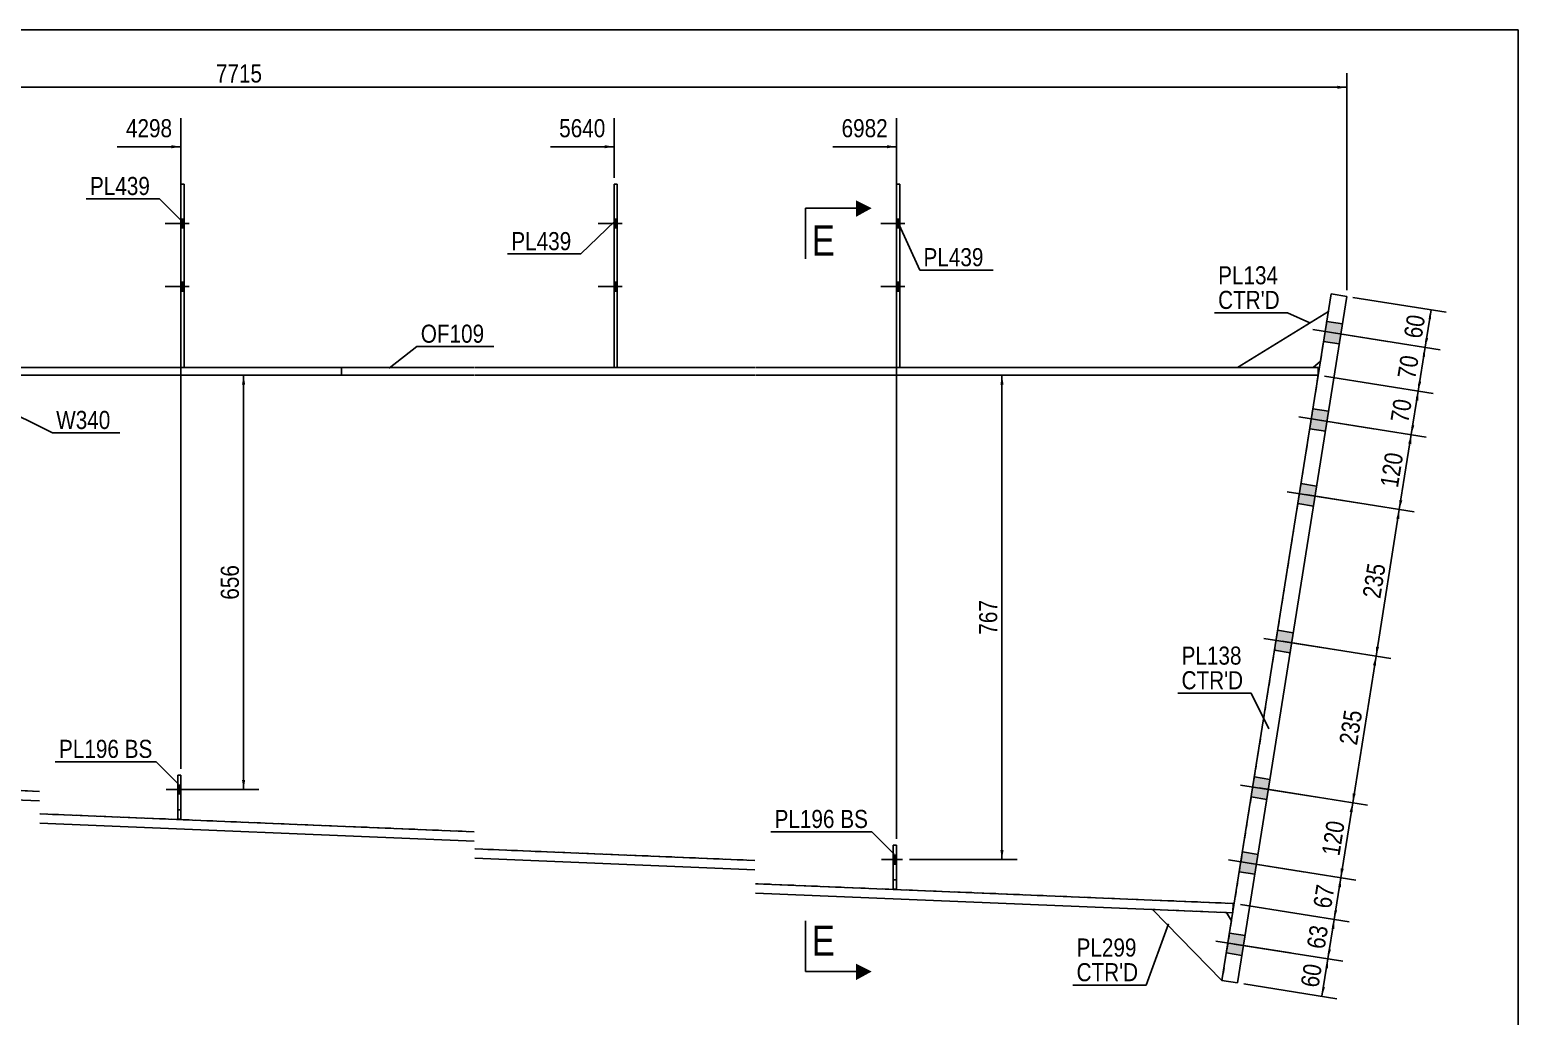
# Model space of a CAD drawing. Header units: millimetres. Extents: x -27 to 376, y -190 to 87.
# Drawn here: x 140.2 to 375.9, y -69 to 87.1 of the extents above; entities that cross this region are included whole.
import ezdxf

# ---------------------------------------------------------------- set-up
doc = ezdxf.new("R2010")
doc.units = ezdxf.units.MM
doc.linetypes.add('DXK_LINE_DOT1', pattern=[1.8814, 0.9407, -0.9407])
doc.linetypes.add('DXK_LINE_DOT2', pattern=[3.9198, 1.9599, -1.9599])
doc.styles.add('Arial Narrow', font='ARIALN.TTF', dxfattribs={"height": 0.2})

# ---------------------------------------------------------------- blocks, each defined once
blk = doc.blocks.new('Unknown-623699806-1210')
at = {"color": 5, "linetype": 'Continuous'}
for p, q in [((375.85, 87.15), (-24.15, 87.15)), ((375.85, -189.85), (375.85, 87.15))]:
    blk.add_line(p, q, dxfattribs=at)
blk = doc.blocks.new('Part-623699806-2034 - 1712')
at = {"color": 7, "linetype": 'DXK_LINE_DOT1'}
for p, q in [((276.92, -48.87), (276.92, -41.87)), ((276.92, -41.87), (277.42, -41.87)), ((277.42, -48.87), (277.42, -41.87)), ((277.42, -48.87), (276.92, -48.87))]:
    blk.add_line(p, q, dxfattribs=at)
blk = doc.blocks.new('Bolt-623699806-1721 - 1712')
at = {"color": 3, "linetype": 'DXK_LINE_DOT2'}
for p, q in [((164.15, -32.39), (163.65, -32.39)), ((165.1, -33.09), (161.8, -33.09)), ((164.15, -33.79), (163.65, -33.79))]:
    blk.add_line(p, q, dxfattribs=at)
blk = doc.blocks.new('Part-623699806-1744 - 1712')
at = {"color": 2, "linetype": 'Continuous'}
for p, q in [((163.65, -37.79), (163.65, -30.79)), ((163.65, -30.79), (164.15, -30.79)), ((164.15, -30.79), (164.15, -37.79)), ((164.15, -37.79), (163.65, -37.79))]:
    blk.add_line(p, q, dxfattribs=at)
at = {"color": 7, "linetype": 'DXK_LINE_DOT1'}
blk.add_line((163.65, -36.29), (164.15, -36.29), dxfattribs=at)
blk = doc.blocks.new('Bolt-623699806-1720 - 1712')
at = {"linetype": 'Continuous'}
blk.add_hatch(color=3, dxfattribs=at).paths.add_polyline_path([(164.15, -33.79), (164.15, -32.39), (163.65, -32.39), (163.65, -33.79)])
at = {"color": 3, "linetype": 'Continuous'}
for p, q in [((164.15, -32.39), (163.65, -32.39)), ((165.1, -33.09), (161.8, -33.09)), ((164.15, -33.79), (163.65, -33.79))]:
    blk.add_line(p, q, dxfattribs=at)
blk = doc.blocks.new('Bolt-623699806-1722 - 1712')
at = {"linetype": 'Continuous'}
for points in [[(164.67, 55.8), (164.67, 57.2), (164.17, 57.2), (164.17, 55.8)], [(164.67, 55.8), (164.67, 57.2), (164.17, 57.2), (164.17, 55.8)], [(164.67, 45.8), (164.67, 47.2), (164.17, 47.2), (164.17, 45.8)], [(164.67, 45.8), (164.67, 47.2), (164.17, 47.2), (164.17, 45.8)]]:
    blk.add_hatch(color=3, dxfattribs=at).paths.add_polyline_path(points)
at = {"color": 3, "linetype": 'Continuous'}
for p, q in [((164.67, 57.2), (164.17, 57.2)), ((164.67, 57.2), (164.17, 57.2)), ((165.47, 56.5), (161.67, 56.5)), ((165.47, 56.5), (161.67, 56.5)), ((164.67, 55.8), (164.17, 55.8)), ((164.67, 55.8), (164.17, 55.8)), ((164.67, 47.2), (164.17, 47.2)), ((164.67, 47.2), (164.17, 47.2)), ((165.47, 46.5), (161.67, 46.5)), ((165.47, 46.5), (161.67, 46.5)), ((164.67, 45.8), (164.17, 45.8)), ((164.67, 45.8), (164.17, 45.8))]:
    blk.add_line(p, q, dxfattribs=at)
blk = doc.blocks.new('Part-623699806-2029 - 1712')
at = {"color": 2, "linetype": 'Continuous'}
for p, q in [((276.92, -48.87), (276.92, -41.87)), ((276.92, -41.87), (277.42, -41.87)), ((277.42, -41.87), (277.42, -48.87)), ((277.42, -48.87), (276.92, -48.87))]:
    blk.add_line(p, q, dxfattribs=at)
at = {"color": 7, "linetype": 'DXK_LINE_DOT1'}
blk.add_line((276.92, -47.37), (277.42, -47.37), dxfattribs=at)
blk = doc.blocks.new('Part-623699806-1766 - 1712')
at = {"color": 7, "linetype": 'DXK_LINE_DOT1'}
for p, q in [((163.65, -37.79), (163.65, -30.79)), ((163.65, -30.79), (164.15, -30.79)), ((164.15, -37.79), (164.15, -30.79)), ((164.15, -37.79), (163.65, -37.79))]:
    blk.add_line(p, q, dxfattribs=at)
blk = doc.blocks.new('Part-623699806-1771 - 1712')
at = {"color": 2, "linetype": 'Continuous'}
for p, q in [((164.67, 62.7), (164.17, 62.7)), ((164.17, 62.7), (164.17, 33.7)), ((164.67, 33.7), (164.67, 62.7))]:
    blk.add_line(p, q, dxfattribs=at)
at = {"color": 7, "linetype": 'DXK_LINE_DOT1'}
blk.add_line((164.17, 33.7), (164.67, 33.7), dxfattribs=at)
blk = doc.blocks.new('Part-623699806-1776 - 1712')
at = {"color": 2, "linetype": 'Continuous'}
for p, q in [((49.52, 33.7), (0, 33.7)), ((94.22, 33.7), (49.62, 33.7)), ((141.75, 33.7), (94.32, 33.7)), ((189.57, 33.7), (141.85, 33.7)), ((189.57, 32.5), (189.57, 33.7)), ((0, 32.5), (49.52, 32.5)), ((49.62, 32.5), (94.22, 32.5)), ((94.32, 32.5), (141.75, 32.5)), ((141.85, 32.5), (189.57, 32.5))]:
    blk.add_line(p, q, dxfattribs=at)
at = {"color": 7, "linetype": 'DXK_LINE_DOT1'}
blk.add_line((0, 33.7), (0, 32.5), dxfattribs=at)
blk = doc.blocks.new('Part-623699806-1798 - 1712')
at = {"color": 2, "linetype": 'Continuous'}
for p, q in [((210.57, 33.7), (189.57, 33.7)), ((189.57, 33.7), (189.57, 32.5)), ((255.02, 33.7), (210.67, 33.7)), ((344.2, 33.7), (255.12, 33.7)), ((344.2, 32.5), (344.2, 33.7)), ((189.57, 32.5), (210.57, 32.5)), ((210.67, 32.5), (255.02, 32.5)), ((255.12, 32.5), (344.2, 32.5))]:
    blk.add_line(p, q, dxfattribs=at)
blk = doc.blocks.new('Part-623699806-1803 - 1712')
at = {"color": 2, "linetype": 'Continuous'}
for p, q in [((120.75, -32.5), (120.75, 32.5)), ((330.9, -51.12), (330.73, -51.11))]:
    blk.add_line(p, q, dxfattribs=at)
at = {"color": 7, "linetype": 'DXK_LINE_DOT1'}
for p, q in [((120.75, 32.5), (141.75, 32.5)), ((141.85, 32.5), (210.57, 32.5)), ((210.67, 32.5), (255.02, 32.5)), ((255.12, 32.5), (344.2, 32.5)), ((344.2, 32.5), (330.9, -51.12)), ((141.75, -33.37), (120.75, -32.5)), ((210.57, -39.76), (141.85, -36.93)), ((255.02, -44.3), (210.67, -42.47)), ((330.73, -51.11), (255.12, -47.99))]:
    blk.add_line(p, q, dxfattribs=at)
blk = doc.blocks.new('Part-623699806-1861 - 1712')
at = {"color": 2, "linetype": 'Continuous'}
for p, q in [((328.96, -63.3), (346.24, 45.34)), ((348.71, 44.95), (331.43, -63.69)), ((346.24, 45.34), (348.71, 44.95)), ((331.43, -63.69), (328.96, -63.3))]:
    blk.add_line(p, q, dxfattribs=at)
blk = doc.blocks.new('Part-623699806-1890 - 1712')
at = {"color": 2, "linetype": 'Continuous'}
for p, q in [((345.8, 42.59), (331.39, 33.7)), ((343.39, 33.7), (344.54, 34.69))]:
    blk.add_line(p, q, dxfattribs=at)
at = {"color": 7, "linetype": 'DXK_LINE_DOT1'}
for p, q in [((344.54, 34.69), (345.8, 42.59)), ((331.39, 33.7), (343.39, 33.7))]:
    blk.add_line(p, q, dxfattribs=at)
blk = doc.blocks.new('Part-623699806-1910 - 1712')
at = {"color": 2, "linetype": 'Continuous'}
for p, q in [((233.22, 62.7), (232.72, 62.7)), ((232.72, 62.7), (232.72, 33.7)), ((233.22, 33.7), (233.22, 62.7))]:
    blk.add_line(p, q, dxfattribs=at)
at = {"color": 7, "linetype": 'DXK_LINE_DOT1'}
blk.add_line((232.72, 33.7), (233.22, 33.7), dxfattribs=at)
blk = doc.blocks.new('Bolt-623699806-1938 - 1712')
at = {"linetype": 'Continuous'}
blk.add_hatch(color=3, dxfattribs=at).paths.add_polyline_path([(277.42, -44.87), (277.42, -43.47), (276.92, -43.47), (276.92, -44.87)])
at = {"color": 3, "linetype": 'Continuous'}
for p, q in [((278.37, -44.17), (275.07, -44.17)), ((277.42, -43.47), (276.92, -43.47)), ((277.42, -44.87), (276.92, -44.87))]:
    blk.add_line(p, q, dxfattribs=at)
blk = doc.blocks.new('Bolt-623699806-1939 - 1712')
at = {"color": 3, "linetype": 'DXK_LINE_DOT2'}
for p, q in [((278.37, -44.17), (275.07, -44.17)), ((277.42, -43.47), (276.92, -43.47)), ((277.42, -44.87), (276.92, -44.87))]:
    blk.add_line(p, q, dxfattribs=at)
blk = doc.blocks.new('Bolt-623699806-1940 - 1712')
at = {"linetype": 'Continuous'}
for points in [[(277.95, 55.8), (277.95, 57.2), (277.45, 57.2), (277.45, 55.8)], [(277.95, 55.8), (277.95, 57.2), (277.45, 57.2), (277.45, 55.8)], [(277.95, 45.8), (277.95, 47.2), (277.45, 47.2), (277.45, 45.8)], [(277.95, 45.8), (277.95, 47.2), (277.45, 47.2), (277.45, 45.8)]]:
    blk.add_hatch(color=3, dxfattribs=at).paths.add_polyline_path(points)
at = {"color": 3, "linetype": 'Continuous'}
for p, q in [((277.95, 57.2), (277.45, 57.2)), ((277.95, 57.2), (277.45, 57.2)), ((278.75, 56.5), (274.95, 56.5)), ((278.75, 56.5), (274.95, 56.5)), ((277.95, 55.8), (277.45, 55.8)), ((277.95, 55.8), (277.45, 55.8)), ((277.95, 47.2), (277.45, 47.2)), ((277.95, 47.2), (277.45, 47.2)), ((278.75, 46.5), (274.95, 46.5)), ((278.75, 46.5), (274.95, 46.5)), ((277.95, 45.8), (277.45, 45.8)), ((277.95, 45.8), (277.45, 45.8))]:
    blk.add_line(p, q, dxfattribs=at)
blk = doc.blocks.new('Bolt-623699806-1942 - 1712')
at = {"linetype": 'Continuous'}
for points in [[(233.22, 55.8), (233.22, 57.2), (232.72, 57.2), (232.72, 55.8)], [(233.22, 55.8), (233.22, 57.2), (232.72, 57.2), (232.72, 55.8)], [(233.22, 45.8), (233.22, 47.2), (232.72, 47.2), (232.72, 45.8)], [(233.22, 45.8), (233.22, 47.2), (232.72, 47.2), (232.72, 45.8)]]:
    blk.add_hatch(color=3, dxfattribs=at).paths.add_polyline_path(points)
at = {"color": 3, "linetype": 'Continuous'}
for p, q in [((233.22, 57.2), (232.72, 57.2)), ((233.22, 57.2), (232.72, 57.2)), ((234.02, 56.5), (230.22, 56.5)), ((234.02, 56.5), (230.22, 56.5)), ((233.22, 55.8), (232.72, 55.8)), ((233.22, 55.8), (232.72, 55.8)), ((233.22, 47.2), (232.72, 47.2)), ((233.22, 47.2), (232.72, 47.2)), ((234.02, 46.5), (230.22, 46.5)), ((234.02, 46.5), (230.22, 46.5)), ((233.22, 45.8), (232.72, 45.8)), ((233.22, 45.8), (232.72, 45.8))]:
    blk.add_line(p, q, dxfattribs=at)
blk = doc.blocks.new('Bolt-623699806-1946 - 1712')
at = {"linetype": 'Continuous'}
for points in [[(345.55, 40.99), (345.04, 37.83), (347.51, 37.44), (348.02, 40.6)], [(345.55, 40.99), (345.04, 37.83), (347.51, 37.44), (348.02, 40.6)], [(343.35, 27.17), (342.85, 24.01), (345.32, 23.61), (345.82, 26.77)], [(343.35, 27.17), (342.85, 24.01), (345.32, 23.61), (345.82, 26.77)], [(341.46, 15.32), (340.96, 12.16), (343.43, 11.76), (343.93, 14.92)], [(341.46, 15.32), (340.96, 12.16), (343.43, 11.76), (343.93, 14.92)], [(337.77, -7.89), (337.27, -11.05), (339.74, -11.45), (340.24, -8.29)], [(337.77, -7.89), (337.27, -11.05), (339.74, -11.45), (340.24, -8.29)], [(334.08, -31.1), (333.58, -34.26), (336.05, -34.65), (336.55, -31.49)], [(334.08, -31.1), (333.58, -34.26), (336.05, -34.65), (336.55, -31.49)], [(332.2, -42.95), (331.7, -46.11), (334.17, -46.5), (334.67, -43.34)], [(332.2, -42.95), (331.7, -46.11), (334.17, -46.5), (334.67, -43.34)], [(330.16, -55.79), (329.65, -58.95), (332.12, -59.34), (332.63, -56.18)], [(330.16, -55.79), (329.65, -58.95), (332.12, -59.34), (332.63, -56.18)]]:
    blk.add_hatch(color=3, dxfattribs=at).paths.add_polyline_path(points)
at = {"color": 3, "linetype": 'Continuous'}
for p, q in [((345.55, 40.99), (348.02, 40.6)), ((345.55, 40.99), (348.02, 40.6)), ((343.35, 39.72), (355.17, 37.84)), ((343.35, 39.72), (355.17, 37.84)), ((345.04, 37.83), (347.51, 37.44)), ((345.04, 37.83), (347.51, 37.44)), ((343.35, 27.17), (345.82, 26.77)), ((343.35, 27.17), (345.82, 26.77)), ((341.15, 25.9), (352.97, 24.02)), ((341.15, 25.9), (352.97, 24.02)), ((342.85, 24.01), (345.32, 23.61)), ((342.85, 24.01), (345.32, 23.61)), ((341.46, 15.32), (343.93, 14.92)), ((341.46, 15.32), (343.93, 14.92)), ((339.26, 14.05), (351.09, 12.17)), ((339.26, 14.05), (351.09, 12.17)), ((340.96, 12.16), (343.43, 11.76)), ((340.96, 12.16), (343.43, 11.76)), ((335.57, -9.16), (347.4, -11.04)), ((335.57, -9.16), (347.4, -11.04)), ((337.77, -7.89), (340.24, -8.29)), ((337.77, -7.89), (340.24, -8.29)), ((337.27, -11.05), (339.74, -11.45)), ((337.27, -11.05), (339.74, -11.45)), ((331.88, -32.37), (343.71, -34.25)), ((331.88, -32.37), (343.71, -34.25)), ((334.08, -31.1), (336.55, -31.49)), ((334.08, -31.1), (336.55, -31.49)), ((333.58, -34.26), (336.05, -34.65)), ((333.58, -34.26), (336.05, -34.65)), ((330, -44.22), (341.82, -46.1)), ((330, -44.22), (341.82, -46.1)), ((332.2, -42.95), (334.67, -43.34)), ((332.2, -42.95), (334.67, -43.34)), ((331.7, -46.11), (334.17, -46.5)), ((331.7, -46.11), (334.17, -46.5)), ((330.16, -55.79), (332.63, -56.18)), ((330.16, -55.79), (332.63, -56.18)), ((327.96, -57.06), (339.78, -58.94)), ((327.96, -57.06), (339.78, -58.94)), ((329.65, -58.95), (332.12, -59.34)), ((329.65, -58.95), (332.12, -59.34))]:
    blk.add_line(p, q, dxfattribs=at)
blk = doc.blocks.new('Part-623699806-2039 - 1712')
at = {"color": 2, "linetype": 'Continuous'}
for p, q in [((277.95, 62.7), (277.45, 62.7)), ((277.45, 62.7), (277.45, 33.7)), ((277.95, 33.7), (277.95, 62.7))]:
    blk.add_line(p, q, dxfattribs=at)
at = {"color": 7, "linetype": 'DXK_LINE_DOT1'}
blk.add_line((277.45, 33.7), (277.95, 33.7), dxfattribs=at)
blk = doc.blocks.new('Part-623699806-1975 - 1712')
at = {"color": 7, "linetype": 'DXK_LINE_DOT1'}
for p, q in [((329.67, -52.55), (317.95, -52.06)), ((317.95, -52.06), (317.97, -52.09)), ((330.47, -53.85), (328.96, -63.3)), ((329.67, -52.55), (329.68, -52.57))]:
    blk.add_line(p, q, dxfattribs=at)
at = {"color": 2, "linetype": 'Continuous'}
for p, q in [((328.96, -63.3), (317.97, -52.09)), ((330.47, -53.85), (329.68, -52.57))]:
    blk.add_line(p, q, dxfattribs=at)
blk = doc.blocks.new('Part-623699806-2044 - 1712')
at = {"color": 2, "linetype": 'Continuous'}
for p, q in [((120.69, -34), (120.75, -32.5)), ((141.75, -33.37), (120.75, -32.5)), ((141.75, -34.87), (120.69, -34)), ((210.57, -39.76), (141.85, -36.93)), ((210.57, -41.26), (141.85, -38.43)), ((255.02, -44.3), (210.67, -42.47)), ((255.02, -45.8), (210.67, -43.97)), ((330.73, -51.11), (255.12, -47.99)), ((330.66, -52.61), (255.12, -49.5)), ((330.67, -52.56), (330.73, -51.11))]:
    blk.add_line(p, q, dxfattribs=at)
at = {"color": 7, "linetype": 'DXK_LINE_DOT1'}
for p, q in [((330.66, -52.61), (330.67, -52.61)), ((330.67, -52.61), (330.67, -52.56))]:
    blk.add_line(p, q, dxfattribs=at)
blk = doc.blocks.new('StraightDimension-623699806-4396 - 1712')
at = {"linetype": 'Continuous'}
blk.add_hatch(color=7, dxfattribs=at).paths.add_polyline_path([(162.65, 68.89), (164.15, 68.64), (162.65, 68.39)])
at = {"color": 7, "linetype": 'Continuous'}
for p, q in [((164.15, -29.79), (164.15, 73.14)), ((154.09, 68.64), (164.15, 68.64))]:
    blk.add_line(p, q, dxfattribs=at)
at = {"color": 0}
blk.add_wipeout([(163.37, 69.54), (163.37, 73.74), (154.86, 73.74), (154.86, 69.54)], dxfattribs=at)
at = {"color": 3, "style": 'Arial Narrow'}
blk.add_text('4298', height=2.863, dxfattribs=at).set_placement((155.46, 70.14))
blk = doc.blocks.new('StraightDimension-623699806-4395 - 1712')
at = {"linetype": 'Continuous'}
blk.add_hatch(color=7, dxfattribs=at).paths.add_polyline_path([(231.22, 68.89), (232.72, 68.64), (231.22, 68.39)])
at = {"color": 7, "linetype": 'Continuous'}
for p, q in [((232.72, 63.7), (232.72, 73.14)), ((222.66, 68.64), (232.72, 68.64))]:
    blk.add_line(p, q, dxfattribs=at)
at = {"color": 0}
blk.add_wipeout([(231.95, 69.54), (231.95, 73.74), (223.44, 73.74), (223.44, 69.54)], dxfattribs=at)
at = {"color": 3, "style": 'Arial Narrow'}
blk.add_text('5640', height=2.863, dxfattribs=at).set_placement((224.04, 70.14))
blk = doc.blocks.new('StraightDimension-623699806-2121 - 1712')
at = {"linetype": 'Continuous'}
for points in [[(345.24, -61.33), (345.72, -59.89), (345.73, -61.41)], [(345.26, -64.37), (344.78, -65.81), (344.77, -64.29)]]:
    blk.add_hatch(color=7, dxfattribs=at).paths.add_polyline_path(points)
at = {"color": 7, "linetype": 'Continuous'}
for p, q in [((330.88, -57.53), (348.09, -60.26)), ((344.78, -65.81), (345.72, -59.89)), ((332.42, -63.85), (347.15, -66.19))]:
    blk.add_line(p, q, dxfattribs=at)
at = {"color": 0}
blk.add_wipeout([(345.48, -60.43), (341.34, -59.77), (340.57, -64.56), (344.72, -65.22)], dxfattribs=at)
at = {"color": 3, "style": 'Arial Narrow'}
blk.add_text('60', height=2.863, rotation=80.9647, dxfattribs=at).set_placement((344.22, -64.54))
blk = doc.blocks.new('StraightDimension-623699806-2127 - 1712')
at = {"linetype": 'Continuous'}
for points in [[(346.23, -55.07), (346.72, -53.63), (346.73, -55.15)], [(346.21, -58.44), (345.72, -59.89), (345.71, -58.37)]]:
    blk.add_hatch(color=7, dxfattribs=at).paths.add_polyline_path(points)
at = {"color": 7, "linetype": 'Continuous'}
for p, q in [((331.89, -51.27), (349.09, -54.01)), ((345.72, -59.89), (346.72, -53.63)), ((330.88, -57.53), (348.09, -60.26))]:
    blk.add_line(p, q, dxfattribs=at)
at = {"color": 0}
blk.add_wipeout([(346.45, -54.34), (342.31, -53.68), (341.54, -58.47), (345.69, -59.13)], dxfattribs=at)
at = {"color": 3, "style": 'Arial Narrow'}
blk.add_text('63', height=2.863, rotation=80.9647, dxfattribs=at).set_placement((345.19, -58.45))
blk = doc.blocks.new('StraightDimension-623699806-2140 - 1712')
at = {"linetype": 'Continuous'}
for points in [[(352.86, -13.43), (353.34, -11.99), (353.35, -13.51)], [(350.13, -33.75), (349.65, -35.2), (349.64, -33.68)]]:
    blk.add_hatch(color=7, dxfattribs=at).paths.add_polyline_path(points)
at = {"color": 7, "linetype": 'Continuous'}
for p, q in [((338.51, -9.63), (355.71, -12.36)), ((349.65, -35.2), (353.34, -11.99)), ((334.82, -32.84), (352.02, -35.57))]:
    blk.add_line(p, q, dxfattribs=at)
at = {"color": 0}
blk.add_wipeout([(351.87, -20.27), (347.72, -19.61), (346.67, -26.21), (350.82, -26.87)], dxfattribs=at)
at = {"color": 3, "style": 'Arial Narrow'}
blk.add_text('235', height=2.863, rotation=80.9647, dxfattribs=at).set_placement((350.32, -26.18))
blk = doc.blocks.new('StraightDimension-623699806-2143 - 1712')
at = {"linetype": 'Continuous'}
for points in [[(356.55, 9.78), (357.03, 11.22), (357.04, 9.7)], [(353.82, -10.55), (353.34, -11.99), (353.33, -10.47)]]:
    blk.add_hatch(color=7, dxfattribs=at).paths.add_polyline_path(points)
at = {"color": 7, "linetype": 'Continuous'}
for p, q in [((342.2, 13.58), (359.4, 10.84)), ((353.34, -11.99), (357.03, 11.22)), ((338.51, -9.63), (355.71, -12.36))]:
    blk.add_line(p, q, dxfattribs=at)
at = {"color": 0}
blk.add_wipeout([(355.56, 2.94), (351.41, 3.6), (350.36, -3), (354.51, -3.66)], dxfattribs=at)
at = {"color": 3, "style": 'Arial Narrow'}
blk.add_text('235', height=2.863, rotation=80.9647, dxfattribs=at).set_placement((354.01, -2.97))
blk = doc.blocks.new('StraightDimension-623699806-2146 - 1712')
at = {"linetype": 'Continuous'}
for points in [[(358.43, 21.64), (358.92, 23.08), (358.93, 21.56)], [(357.51, 12.66), (357.03, 11.22), (357.02, 12.74)]]:
    blk.add_hatch(color=7, dxfattribs=at).paths.add_polyline_path(points)
at = {"color": 7, "linetype": 'Continuous'}
for p, q in [((344.09, 25.44), (361.29, 22.7)), ((357.03, 11.22), (358.92, 23.08)), ((342.2, 13.58), (359.4, 10.84))]:
    blk.add_line(p, q, dxfattribs=at)
at = {"color": 0}
blk.add_wipeout([(358.35, 20.47), (354.2, 21.13), (353.15, 14.53), (357.3, 13.87)], dxfattribs=at)
at = {"color": 3, "style": 'Arial Narrow'}
blk.add_text('120', height=2.863, rotation=80.9647, dxfattribs=at).set_placement((356.8, 14.56))
blk = doc.blocks.new('StraightDimension-623699806-2152 - 1712')
at = {"linetype": 'Continuous'}
for points in [[(359.53, 28.54), (360.01, 29.98), (360.02, 28.46)], [(359.4, 24.52), (358.92, 23.08), (358.9, 24.6)]]:
    blk.add_hatch(color=7, dxfattribs=at).paths.add_polyline_path(points)
at = {"color": 7, "linetype": 'Continuous'}
for p, q in [((345.18, 32.34), (362.38, 29.61)), ((358.92, 23.08), (360.01, 29.98)), ((344.09, 25.44), (361.29, 22.7))]:
    blk.add_line(p, q, dxfattribs=at)
at = {"color": 0}
blk.add_wipeout([(359.7, 28.95), (355.55, 29.61), (354.79, 24.82), (358.93, 24.16)], dxfattribs=at)
at = {"color": 3, "style": 'Arial Narrow'}
blk.add_text('70', height=2.863, rotation=80.9647, dxfattribs=at).set_placement((358.44, 24.84))
blk = doc.blocks.new('StraightDimension-623699806-2161 - 1712')
at = {"linetype": 'Continuous'}
for points in [[(347.28, -48.49), (347.76, -47.05), (347.78, -48.57)], [(347.2, -52.19), (346.72, -53.63), (346.71, -52.11)]]:
    blk.add_hatch(color=7, dxfattribs=at).paths.add_polyline_path(points)
at = {"color": 7, "linetype": 'Continuous'}
for p, q in [((332.94, -44.69), (350.13, -47.42)), ((346.72, -53.63), (347.76, -47.05)), ((331.89, -51.27), (349.09, -54.01))]:
    blk.add_line(p, q, dxfattribs=at)
at = {"color": 0}
blk.add_wipeout([(347.47, -47.92), (343.33, -47.26), (342.56, -52.05), (346.71, -52.71)], dxfattribs=at)
at = {"color": 3, "style": 'Arial Narrow'}
blk.add_text('67', height=2.863, rotation=80.9647, dxfattribs=at).set_placement((346.21, -52.03))
blk = doc.blocks.new('StraightDimension-623699806-2170 - 1712')
at = {"linetype": 'Continuous'}
for points in [[(349.17, -36.64), (349.65, -35.2), (349.66, -36.72)], [(348.25, -45.61), (347.76, -47.05), (347.75, -45.53)]]:
    blk.add_hatch(color=7, dxfattribs=at).paths.add_polyline_path(points)
at = {"color": 7, "linetype": 'Continuous'}
for p, q in [((334.82, -32.84), (352.02, -35.57)), ((347.76, -47.05), (349.65, -35.2)), ((332.94, -44.69), (350.13, -47.42))]:
    blk.add_line(p, q, dxfattribs=at)
at = {"color": 0}
blk.add_wipeout([(349.08, -37.8), (344.94, -37.14), (343.89, -43.74), (348.03, -44.4)], dxfattribs=at)
at = {"color": 3, "style": 'Arial Narrow'}
blk.add_text('120', height=2.863, rotation=80.9647, dxfattribs=at).set_placement((347.54, -43.71))
blk = doc.blocks.new('StraightDimension-623699806-2175 - 1712')
at = {"linetype": 'Continuous'}
for points in [[(360.63, 35.46), (361.11, 36.9), (361.12, 35.38)], [(360.5, 31.43), (360.01, 29.98), (360, 31.51)]]:
    blk.add_hatch(color=7, dxfattribs=at).paths.add_polyline_path(points)
at = {"color": 7, "linetype": 'Continuous'}
for p, q in [((346.28, 39.26), (363.48, 36.52)), ((360.01, 29.98), (361.11, 36.9)), ((345.18, 32.34), (362.38, 29.61))]:
    blk.add_line(p, q, dxfattribs=at)
at = {"color": 0}
blk.add_wipeout([(360.8, 35.86), (356.65, 36.52), (355.89, 31.73), (360.03, 31.07)], dxfattribs=at)
at = {"color": 3, "style": 'Arial Narrow'}
blk.add_text('70', height=2.863, rotation=80.9647, dxfattribs=at).set_placement((359.54, 31.75))
blk = doc.blocks.new('StraightDimension-623699806-2195 - 1712')
at = {"linetype": 'Continuous'}
for points in [[(361.57, 41.38), (362.05, 42.82), (362.07, 41.3)], [(361.6, 38.34), (361.11, 36.9), (361.1, 38.42)]]:
    blk.add_hatch(color=7, dxfattribs=at).paths.add_polyline_path(points)
at = {"color": 7, "linetype": 'Continuous'}
for p, q in [((349.69, 44.79), (364.43, 42.45)), ((361.11, 36.9), (362.05, 42.82)), ((346.28, 39.26), (363.48, 36.52))]:
    blk.add_line(p, q, dxfattribs=at)
at = {"color": 0}
blk.add_wipeout([(361.82, 42.28), (357.67, 42.94), (356.91, 38.15), (361.05, 37.49)], dxfattribs=at)
at = {"color": 3, "style": 'Arial Narrow'}
blk.add_text('60', height=2.863, rotation=80.9647, dxfattribs=at).set_placement((360.56, 38.17))
blk = doc.blocks.new('StraightDimension-623699806-2209 - 1712')
at = {"linetype": 'Continuous'}
for points in [[(173.83, 31), (174.08, 32.5), (174.33, 31)], [(174.33, -31.59), (174.08, -33.09), (173.83, -31.59)]]:
    blk.add_hatch(color=7, dxfattribs=at).paths.add_polyline_path(points)
at = {"color": 7, "linetype": 'Continuous'}
for p, q in [((188.57, 32.5), (171.83, 32.5)), ((174.08, -33.09), (174.08, 32.5)), ((163.72, -33.09), (176.48, -33.09))]:
    blk.add_line(p, q, dxfattribs=at)
at = {"color": 0}
blk.add_wipeout([(173.93, 3.05), (169.73, 3.05), (169.73, -3.64), (173.93, -3.64)], dxfattribs=at)
at = {"color": 3, "style": 'Arial Narrow'}
blk.add_text('656', height=2.863, rotation=90.0002, dxfattribs=at).set_placement((173.33, -3.04))
blk = doc.blocks.new('StraightDimension-623699806-2215 - 1712')
at = {"linetype": 'Continuous'}
for points in [[(293.88, 31), (294.13, 32.5), (294.38, 31)], [(294.38, -42.67), (294.13, -44.17), (293.88, -42.67)]]:
    blk.add_hatch(color=7, dxfattribs=at).paths.add_polyline_path(points)
at = {"color": 7, "linetype": 'Continuous'}
for p, q in [((279.47, 32.5), (296.53, 32.5)), ((294.13, -44.17), (294.13, 32.5)), ((279.5, -44.17), (296.53, -44.17))]:
    blk.add_line(p, q, dxfattribs=at)
at = {"color": 0}
blk.add_wipeout([(293.98, -2.49), (289.78, -2.49), (289.78, -9.18), (293.98, -9.18)], dxfattribs=at)
at = {"color": 3, "style": 'Arial Narrow'}
blk.add_text('767', height=2.863, rotation=90.0002, dxfattribs=at).set_placement((293.38, -8.58))
blk = doc.blocks.new('StraightDimension-623699806-2311 - 1712')
at = {"linetype": 'Continuous'}
blk.add_hatch(color=7, dxfattribs=at).paths.add_polyline_path([(347.21, 78.3), (348.71, 78.05), (347.21, 77.8)])
at = {"color": 7, "linetype": 'Continuous'}
for p, q in [((348.71, 45.95), (348.71, 80.3)), ((-2, 78.05), (348.71, 78.05))]:
    blk.add_line(p, q, dxfattribs=at)
at = {"color": 0}
blk.add_wipeout([(177.61, 78.2), (177.61, 82.4), (169.1, 82.4), (169.1, 78.2)], dxfattribs=at)
at = {"color": 3, "style": 'Arial Narrow'}
blk.add_text('7715', height=2.863, dxfattribs=at).set_placement((169.7, 78.8))
blk = doc.blocks.new('StraightDimension-623699806-4394 - 1712')
at = {"linetype": 'Continuous'}
blk.add_hatch(color=7, dxfattribs=at).paths.add_polyline_path([(275.92, 68.89), (277.42, 68.64), (275.92, 68.39)])
at = {"color": 7, "linetype": 'Continuous'}
for p, q in [((277.42, -40.87), (277.42, 73.14)), ((267.36, 68.64), (277.42, 68.64))]:
    blk.add_line(p, q, dxfattribs=at)
at = {"color": 0}
blk.add_wipeout([(276.65, 69.54), (276.65, 73.74), (268.14, 73.74), (268.14, 69.54)], dxfattribs=at)
at = {"color": 3, "style": 'Arial Narrow'}
blk.add_text('6982', height=2.863, dxfattribs=at).set_placement((268.74, 70.14))
blk = doc.blocks.new('Mark-623699806-1906 - 1712')
at = {"color": 7, "linetype": 'Continuous'}
blk.add_line((232.85, 56.86), (227.46, 51.67), dxfattribs=at)
at = {"color": 0}
blk.add_wipeout([(225.96, 52.27), (225.96, 55.27), (216.46, 55.27), (216.46, 52.27)], dxfattribs=at)
blk.add_wipeout([(225.96, 52.27), (225.96, 55.27), (216.46, 55.27), (216.46, 52.27)], dxfattribs=at)
at = {"color": 7, "linetype": 'Continuous'}
blk.add_line((215.86, 51.67), (227.46, 51.67), dxfattribs=at)
at = {"color": 3, "style": 'Arial Narrow'}
blk.add_text('PL439', height=2.863, dxfattribs=at).set_placement((216.46, 52.27))
blk = doc.blocks.new('Mark-623699806-1767 - 1712')
at = {"color": 7, "linetype": 'Continuous'}
blk.add_line((164.3, 56.86), (160.77, 60.4), dxfattribs=at)
at = {"color": 0}
blk.add_wipeout([(159.27, 61), (159.27, 64), (149.76, 64), (149.76, 61)], dxfattribs=at)
blk.add_wipeout([(159.27, 61), (159.27, 64), (149.76, 64), (149.76, 61)], dxfattribs=at)
at = {"color": 7, "linetype": 'Continuous'}
blk.add_line((149.16, 60.4), (160.77, 60.4), dxfattribs=at)
at = {"color": 3, "style": 'Arial Narrow'}
blk.add_text('PL439', height=2.863, dxfattribs=at).set_placement((149.76, 61))
blk = doc.blocks.new('Mark-623699806-1799 - 1712')
at = {"color": 0}
blk.add_wipeout([(153, 23.97), (153, 26.97), (144.41, 26.97), (144.41, 23.97)], dxfattribs=at)
blk.add_wipeout([(153, 23.97), (153, 26.97), (144.41, 26.97), (144.41, 23.97)], dxfattribs=at)
at = {"color": 7, "linetype": 'Continuous'}
for p, q in [((128.27, 31.11), (143.81, 23.37)), ((143.81, 23.37), (154.5, 23.37))]:
    blk.add_line(p, q, dxfattribs=at)
at = {"color": 3, "style": 'Arial Narrow'}
blk.add_text('W340', height=2.863, dxfattribs=at).set_placement((144.41, 23.97))
blk = doc.blocks.new('Mark-623699806-1857 - 1712')
at = {"color": 7, "linetype": 'Continuous'}
blk.add_line((336.39, -23.47), (333.56, -17.82), dxfattribs=at)
at = {"color": 0}
blk.add_wipeout([(332.06, -13.32), (332.06, -10.32), (322.56, -10.32), (322.56, -13.32)], dxfattribs=at)
blk.add_wipeout([(332.06, -13.32), (332.06, -10.32), (322.56, -10.32), (322.56, -13.32)], dxfattribs=at)
blk.add_wipeout([(332.31, -17.22), (332.31, -14.22), (322.56, -14.22), (322.56, -17.22)], dxfattribs=at)
blk.add_wipeout([(332.31, -17.22), (332.31, -14.22), (322.56, -14.22), (322.56, -17.22)], dxfattribs=at)
at = {"color": 7, "linetype": 'Continuous'}
blk.add_line((321.96, -17.82), (333.56, -17.82), dxfattribs=at)
at = {"color": 3, "style": 'Arial Narrow'}
blk.add_text('PL138', height=2.863, dxfattribs=at).set_placement((322.56, -13.32))
at = {"color": 1, "style": 'Arial Narrow'}
blk.add_text("CTR'D", height=2.863, dxfattribs=at).set_placement((322.56, -17.22))
blk = doc.blocks.new('SectionMark-623699806-2487 - 1712')
at = {"linetype": 'Continuous'}
for points in [[(271.02, 60.17), (273.52, 58.92), (271.02, 57.54)], [(271.02, -60.63), (273.52, -61.88), (271.02, -63.25)]]:
    blk.add_hatch(color=30, dxfattribs=at).paths.add_polyline_path(points)
at = {"color": 30, "linetype": 'Continuous'}
for p, q in [((263.02, 58.92), (271.02, 58.92)), ((263.02, -61.88), (271.02, -61.88))]:
    blk.add_line(p, q, dxfattribs=at)
at = {"color": 0, "linetype": 'Continuous'}
for points in [[(267.68, 51.42), (267.68, 56.42), (264.02, 56.42), (264.02, 51.42)], [(267.68, -59.38), (267.68, -54.38), (264.02, -54.38), (264.02, -59.38)]]:
    blk.add_wipeout(points, dxfattribs=at)
at = {"color": 30, "linetype": 'Continuous'}
for p, q in [((263.02, 58.92), (263.02, 50.92)), ((263.02, -61.88), (263.02, -53.88))]:
    blk.add_line(p, q, dxfattribs=at)
at = {"color": 6, "linetype": 'Continuous', "style": 'Arial Narrow'}
for p in [(264.02, 51.42), (264.02, -59.38)]:
    blk.add_text('E', height=4.77, dxfattribs=at).set_placement(p)
blk = doc.blocks.new('Mark-623699806-1794 - 1712')
at = {"color": 0}
blk.add_wipeout([(212.18, 37.62), (212.18, 40.62), (202.13, 40.62), (202.13, 37.62)], dxfattribs=at)
blk.add_wipeout([(212.18, 37.62), (212.18, 40.62), (202.13, 40.62), (202.13, 37.62)], dxfattribs=at)
at = {"color": 7, "linetype": 'Continuous'}
for p, q in [((197.1, 33.62), (201.53, 37.02)), ((201.53, 37.02), (213.68, 37.02))]:
    blk.add_line(p, q, dxfattribs=at)
at = {"color": 3, "style": 'Arial Narrow'}
blk.add_text('OF109', height=2.863, dxfattribs=at).set_placement((202.13, 37.62))
blk = doc.blocks.new('Mark-623699806-1886 - 1712')
at = {"color": 7, "linetype": 'Continuous'}
blk.add_line((342.89, 40.78), (339.35, 42.37), dxfattribs=at)
at = {"color": 0}
blk.add_wipeout([(337.85, 46.87), (337.85, 49.87), (328.35, 49.87), (328.35, 46.87)], dxfattribs=at)
blk.add_wipeout([(337.85, 46.87), (337.85, 49.87), (328.35, 49.87), (328.35, 46.87)], dxfattribs=at)
blk.add_wipeout([(338.11, 42.97), (338.11, 45.97), (328.35, 45.97), (328.35, 42.97)], dxfattribs=at)
blk.add_wipeout([(338.11, 42.97), (338.11, 45.97), (328.35, 45.97), (328.35, 42.97)], dxfattribs=at)
at = {"color": 7, "linetype": 'Continuous'}
blk.add_line((327.75, 42.37), (339.35, 42.37), dxfattribs=at)
at = {"color": 3, "style": 'Arial Narrow'}
blk.add_text('PL134', height=2.863, dxfattribs=at).set_placement((328.35, 46.87))
at = {"color": 1, "style": 'Arial Narrow'}
blk.add_text("CTR'D", height=2.863, dxfattribs=at).set_placement((328.35, 42.97))
blk = doc.blocks.new('Mark-623699806-1971 - 1712')
at = {"color": 7, "linetype": 'Continuous'}
blk.add_line((320.48, -54.34), (316.95, -64.02), dxfattribs=at)
at = {"color": 0}
blk.add_wipeout([(315.45, -59.52), (315.45, -56.52), (305.94, -56.52), (305.94, -59.52)], dxfattribs=at)
blk.add_wipeout([(315.45, -59.52), (315.45, -56.52), (305.94, -56.52), (305.94, -59.52)], dxfattribs=at)
blk.add_wipeout([(315.7, -63.42), (315.7, -60.42), (305.94, -60.42), (305.94, -63.42)], dxfattribs=at)
blk.add_wipeout([(315.7, -63.42), (315.7, -60.42), (305.94, -60.42), (305.94, -63.42)], dxfattribs=at)
at = {"color": 7, "linetype": 'Continuous'}
blk.add_line((305.34, -64.02), (316.95, -64.02), dxfattribs=at)
at = {"color": 3, "style": 'Arial Narrow'}
blk.add_text('PL299', height=2.863, dxfattribs=at).set_placement((305.94, -59.52))
at = {"color": 1, "style": 'Arial Narrow'}
blk.add_text("CTR'D", height=2.863, dxfattribs=at).set_placement((305.94, -63.42))
blk = doc.blocks.new('MarkSet-623699806-2506 - 1712')
at = {"color": 0}
blk.add_wipeout([(267.64, -39.17), (267.64, -36.17), (258.13, -36.17), (258.13, -39.17)], dxfattribs=at)
blk.add_wipeout([(267.64, -39.17), (267.64, -36.17), (258.13, -36.17), (258.13, -39.17)], dxfattribs=at)
blk.add_wipeout([(272.92, -39.17), (272.92, -36.17), (268.54, -36.17), (268.54, -39.17)], dxfattribs=at)
blk.add_wipeout([(272.92, -39.17), (272.92, -36.17), (268.54, -36.17), (268.54, -39.17)], dxfattribs=at)
at = {"color": 7, "linetype": 'Continuous'}
for p in [(257.53, -39.77), (277.05, -43.3)]:
    blk.add_line(p, (273.52, -39.77), dxfattribs=at)
at = {"color": 3, "style": 'Arial Narrow'}
for s, p in [('PL196', (258.13, -39.17)), ('BS', (268.54, -39.17))]:
    blk.add_text(s, height=2.863, dxfattribs=at).set_placement(p)
blk = doc.blocks.new('MarkSet-623699806-2535 - 1712')
at = {"color": 0}
blk.add_wipeout([(154.36, -28.08), (154.36, -25.08), (144.86, -25.08), (144.86, -28.08)], dxfattribs=at)
blk.add_wipeout([(154.36, -28.08), (154.36, -25.08), (144.86, -25.08), (144.86, -28.08)], dxfattribs=at)
blk.add_wipeout([(159.64, -28.08), (159.64, -25.08), (155.26, -25.08), (155.26, -28.08)], dxfattribs=at)
blk.add_wipeout([(159.64, -28.08), (159.64, -25.08), (155.26, -25.08), (155.26, -28.08)], dxfattribs=at)
at = {"color": 7, "linetype": 'Continuous'}
for p in [(144.26, -28.68), (163.78, -32.22)]:
    blk.add_line(p, (160.24, -28.68), dxfattribs=at)
at = {"color": 3, "style": 'Arial Narrow'}
for s, p in [('PL196', (144.86, -28.08)), ('BS', (155.26, -28.08))]:
    blk.add_text(s, height=2.863, dxfattribs=at).set_placement(p)
blk = doc.blocks.new('Mark-623699806-3828 - 1712')
at = {"color": 0}
blk.add_wipeout([(291.22, 49.73), (291.22, 52.73), (281.71, 52.73), (281.71, 49.73)], dxfattribs=at)
blk.add_wipeout([(291.22, 49.73), (291.22, 52.73), (281.71, 52.73), (281.71, 49.73)], dxfattribs=at)
at = {"color": 7, "linetype": 'Continuous'}
for p, q in [((277.58, 56.86), (281.11, 49.13)), ((281.11, 49.13), (292.72, 49.13))]:
    blk.add_line(p, q, dxfattribs=at)
at = {"color": 3, "style": 'Arial Narrow'}
blk.add_text('PL439', height=2.863, dxfattribs=at).set_placement((281.71, 49.73))

msp = doc.modelspace()

# ---------------------------------------------------------------- block references
for name in ['Unknown-623699806-1210', 'Part-623699806-1771 - 1712', 'Part-623699806-1910 - 1712', 'Part-623699806-2039 - 1712', 'Bolt-623699806-1722 - 1712', 'Bolt-623699806-1942 - 1712', 'Bolt-623699806-1940 - 1712', 'Part-623699806-1861 - 1712', 'Part-623699806-1890 - 1712', 'Bolt-623699806-1946 - 1712', 'Part-623699806-1776 - 1712', 'Part-623699806-1798 - 1712', 'Part-623699806-1803 - 1712', 'Part-623699806-2044 - 1712', 'Bolt-623699806-1721 - 1712', 'Bolt-623699806-1720 - 1712', 'Part-623699806-1744 - 1712', 'Part-623699806-1766 - 1712', 'Part-623699806-2034 - 1712', 'Part-623699806-2029 - 1712', 'Bolt-623699806-1938 - 1712', 'Bolt-623699806-1939 - 1712', 'Part-623699806-1975 - 1712']:
    msp.add_blockref(name, (0, 0))

# ---------------------------------------------------------------- next in the draw order: block references
for name in ['StraightDimension-623699806-4396 - 1712', 'StraightDimension-623699806-4395 - 1712', 'Mark-623699806-1794 - 1712', 'StraightDimension-623699806-2215 - 1712', 'StraightDimension-623699806-2140 - 1712', 'Mark-623699806-1971 - 1712', 'StraightDimension-623699806-2121 - 1712']:
    msp.add_blockref(name, (0, 0))

# ---------------------------------------------------------------- next in the draw order: block references
for name in ['Mark-623699806-1799 - 1712', 'StraightDimension-623699806-2209 - 1712', 'StraightDimension-623699806-2143 - 1712', 'Mark-623699806-1857 - 1712', 'StraightDimension-623699806-2127 - 1712']:
    msp.add_blockref(name, (0, 0))

# ---------------------------------------------------------------- next in the draw order: block references
for name in ['StraightDimension-623699806-2146 - 1712', 'MarkSet-623699806-2535 - 1712', 'StraightDimension-623699806-2161 - 1712']:
    msp.add_blockref(name, (0, 0))

# ---------------------------------------------------------------- next in the draw order: block references
for name in ['StraightDimension-623699806-2152 - 1712', 'StraightDimension-623699806-2170 - 1712']:
    msp.add_blockref(name, (0, 0))

# ---------------------------------------------------------------- next in the draw order: block references
msp.add_blockref('StraightDimension-623699806-2175 - 1712', (0, 0))

# ---------------------------------------------------------------- next in the draw order: block references
msp.add_blockref('StraightDimension-623699806-2195 - 1712', (0, 0))

# ---------------------------------------------------------------- next in the draw order: block references
msp.add_blockref('StraightDimension-623699806-2311 - 1712', (0, 0))

# ---------------------------------------------------------------- next in the draw order: block references
for name in ['StraightDimension-623699806-4394 - 1712', 'Mark-623699806-1767 - 1712', 'Mark-623699806-1906 - 1712', 'Mark-623699806-1886 - 1712']:
    msp.add_blockref(name, (0, 0))

# ---------------------------------------------------------------- next in the draw order: block references
for name in ['SectionMark-623699806-2487 - 1712', 'Mark-623699806-3828 - 1712']:
    msp.add_blockref(name, (0, 0))

# ---------------------------------------------------------------- next in the draw order: block references
msp.add_blockref('MarkSet-623699806-2506 - 1712', (0, 0))

doc.saveas('drawing.dxf')
